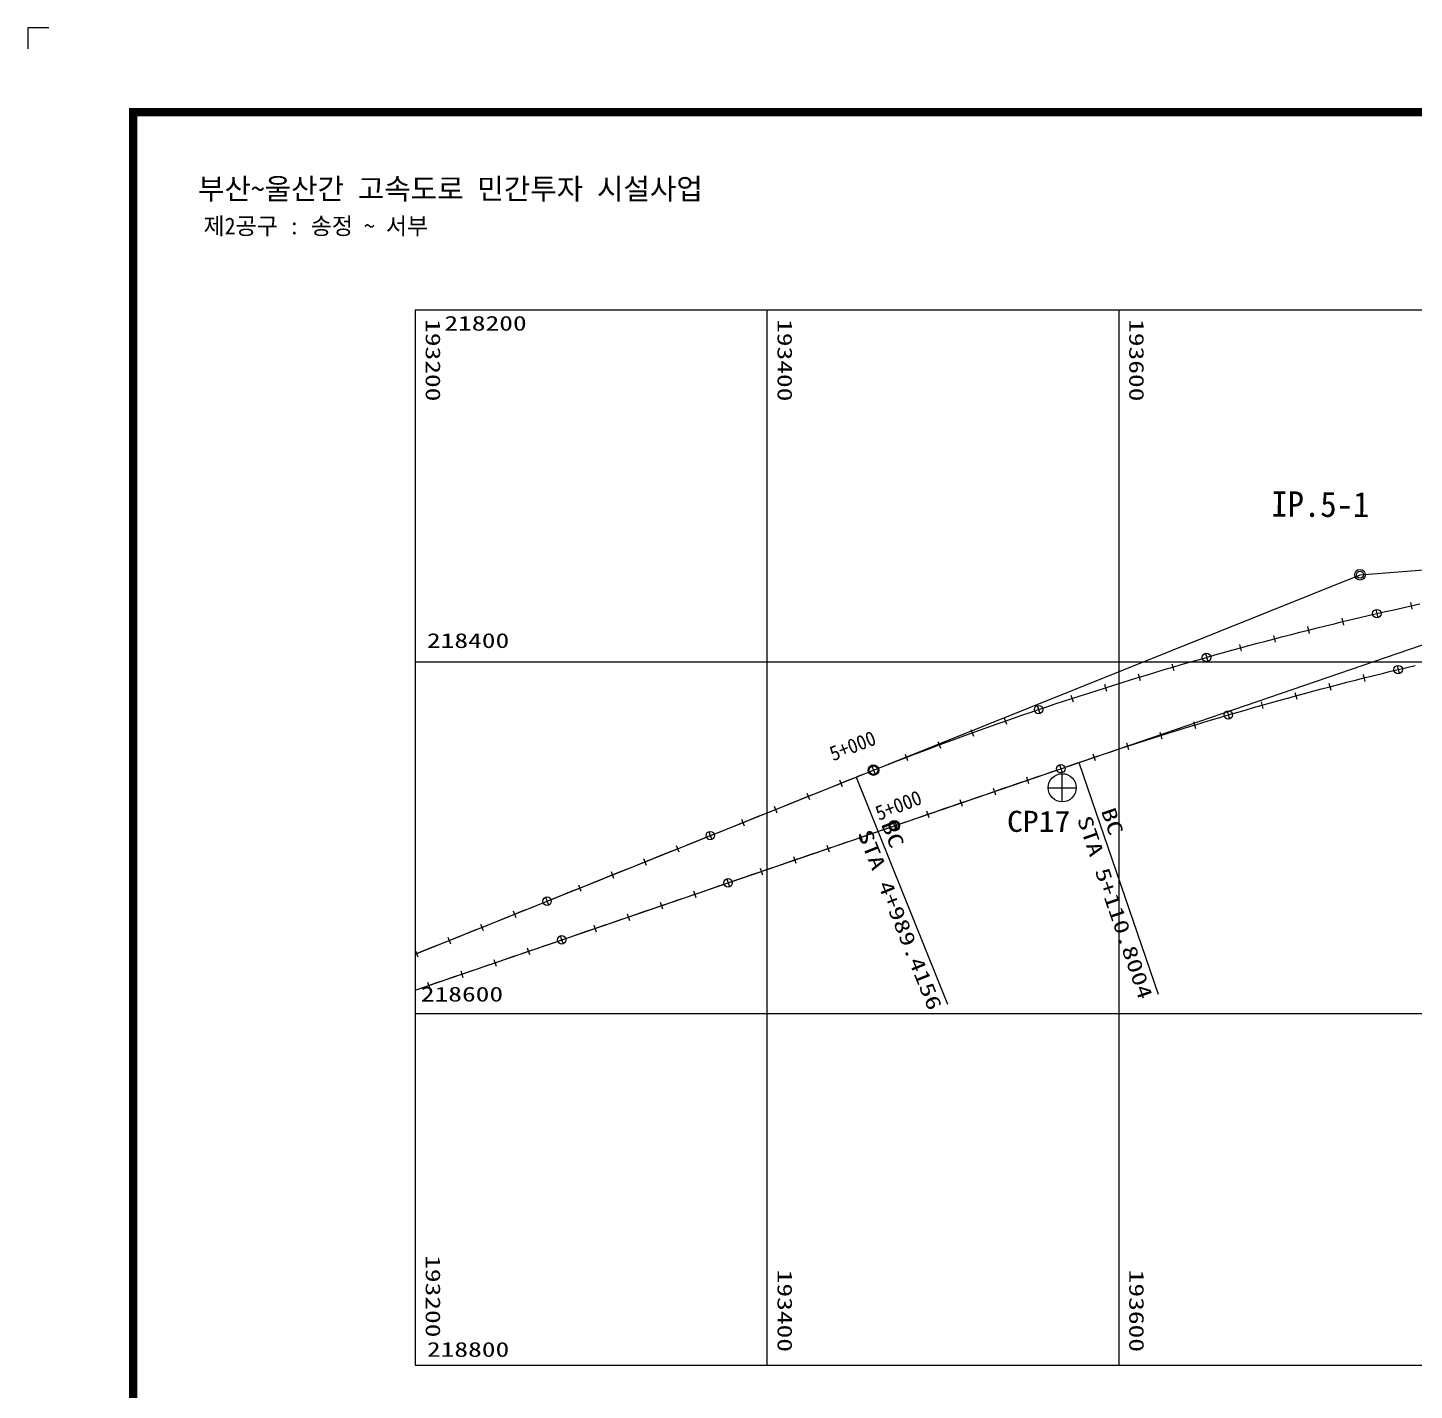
# Model space of a CAD drawing. Header units: millimetres. Extents: x 5421 to 6262, y 922 to 1516.
# Drawn here: x 5420.9 to 5749.3, y 1192.9 to 1515.7 of the extents above; entities that cross this region are included whole.
import ezdxf
from ezdxf.enums import TextEntityAlignment as Align

# ---------------------------------------------------------------- set-up
doc = ezdxf.new("R2010")
doc.units = ezdxf.units.MM
for name, color, linetype in [('CA-ALGN-CNTL', 2, 'Continuous'), ('CA-ALGN-IPLN', 1, 'Continuous'), ('CA-ALGN-IPSM', 2, 'Continuous'), ('CA-ALGN-STSM', 2, 'Continuous'), ('CA-ALGN-TEXT', 3, 'Continuous'), ('CA-LEAL', 1, 'Continuous'), ('CA-LEAT', 3, 'Continuous'), ('CV-GRID-LINE', 1, 'Continuous'), ('CV-GRID-TEXT', 4, 'Continuous'), ('CV-SURV-SYMB', 3, 'Continuous'), ('CV-SURV-TEXT', 3, 'Continuous'), ('CX-BORD', 3, 'Continuous'), ('CX-BORD-LIN1', 4, 'Continuous'), ('CX-BORD-LIN2', 3, 'Continuous'), ('CX-BORD-TEX2', 7, 'Continuous'), ('CX-BORD-TEX3', 6, 'Continuous'), ('CX-MISC', 2, 'Continuous')]:
    doc.layers.add(name, color=color, linetype=linetype)
doc.styles.add('RP2', font='DotumChe.ttf')
doc.styles.add('SEKO', font='DotumChe.ttf')
doc.styles.add('TB_TEXT', font='DotumChe.ttf')
doc.styles.add('TB_WBTXT', font='H2GTRE.TTF')
doc.styles.add('TB_WMTXT', font='DotumChe.ttf')

# ---------------------------------------------------------------- blocks, each defined once
blk = doc.blocks.new('CXBLKA1-KHCA')
at = {"layer": 'CX-BORD-LIN1', "const_width": 2}
blk.add_lwpolyline([(796, 0), (0, 0), (0, 554), (796, 554)], close=True, dxfattribs=at)
at = {"layer": 'CX-MISC'}
blk.add_lwpolyline([(-20, 574), (-25, 574), (-25, 569)], dxfattribs=at)
at = {"layer": 'CX-BORD-LIN1', "style": 'TB_TEXT'}
for tag, height, p in [('TR_RNUM4', 3, (285.11, 26.64)), ('TR_RDAT4', 3.5, (317.5, 27)), ('TR_DGN4', 3.5, (459.12, 27)), ('TR_CHK4', 3.5, (499.12, 27)), ('TR_APP4', 3.5, (539.12, 27)), ('TR_RNUM3', 3, (285.11, 20.64)), ('TR_RDAT3', 3.5, (317.5, 21)), ('TR_DGN3', 3.5, (459.12, 21)), ('TR_CHK3', 3.5, (499.12, 21)), ('TR_APP3', 3.5, (539.12, 21)), ('TR_RDAT2', 3.5, (317.5, 15)), ('TR_DGN2', 3.5, (459.12, 15)), ('TR_CHK2', 3.5, (499.12, 15)), ('TR_APP2', 3.5, (539.12, 15)), ('TR_RNUM2', 3, (285.11, 14.64)), ('TR_RNUM1', 3, (285.11, 8.64)), ('TR_RDAT1', 3.5, (317.5, 9)), ('TR_DGN1', 3.5, (459.12, 9)), ('TR_CHK1', 3.5, (499.12, 9)), ('TR_APP1', 3.5, (539.12, 9))]:
    blk.add_attdef(tag, text='', height=height, dxfattribs=at).set_placement(p, align=Align.MIDDLE_CENTER)
for tag, p in [('TR_RCON4', (342.3, 27)), ('TR_RCON3', (342.3, 21)), ('TR_RCON2', (342.3, 15)), ('TR_RCON1', (342.3, 9))]:
    blk.add_attdef(tag, text='', height=3.5, dxfattribs=at).set_placement(p, align=Align.MIDDLE_LEFT)
at = {"layer": 'CX-BORD-LIN2', "style": 'TB_TEXT'}
blk.add_attdef('TD_VERSION', text='', height=3, rotation=90, dxfattribs=at).set_placement((800.5, 48.01), align=Align.MIDDLE_CENTER)
at = {"layer": 'CX-BORD-TEX2', "style": 'TB_WMTXT'}
for tag, height, p in [('TB_CNAME', 5, (15.34, 531.83)), ('TB_CSCOP', 4, (16.63, 523.83))]:
    blk.add_attdef(tag, text='', height=height, dxfattribs=at).set_placement(p, align=Align.BOTTOM_LEFT)
at = {"layer": 'CX-BORD-TEX2', "style": 'TB_WBTXT'}
for tag, height, p in [('TB_MTITIL', 10, (398, 533.33)), ('TB_STITL', 7, (398, 518.33))]:
    blk.add_attdef(tag, text='', height=height, dxfattribs=at).set_placement(p, align=Align.MIDDLE_CENTER)
at = {"layer": 'CX-BORD-TEX3', "style": 'TB_TEXT'}
for tag, height, p in [('TD_DCOMP', 4.5, (217.5, 25)), ('TD_CSECT', 4.5, (611, 25)), ('TD_CDIST', 4.5, (656, 25)), ('TD_DNAME_TOP', 4.5, (755, 25)), ('TD_DNAME_MAIN', 4.5, (755, 19.01)), ('TD_CCOMP', 4.5, (217.5, 15)), ('TD_HSCAL', 4.5, (626.7, 15.24)), ('TD_VSCAL', 4.5, (655.78, 15.24)), ('TD_DNAME_BOT', 3, (755, 13.65)), ('TD_CNAME', 5, (65, 5.75)), ('TD_FIELD', 4.5, (182.5, 5.53)), ('TD_CSTEP', 4.5, (253.24, 5.53)), ('TD_DWGCODE', 4.5, (641, 5.39)), ('TD_DWGNO', 4.5, (755, 5.39))]:
    blk.add_attdef(tag, text='', height=height, dxfattribs=at).set_placement(p, align=Align.MIDDLE_CENTER)

msp = doc.modelspace()

# ---------------------------------------------------------------- linework, layer by layer
at = {"layer": 'CA-ALGN-CNTL'}
for points in [[(5512.64, 1296.26), (5512.95, 1296.38), (5514.88, 1297.16), (5516.81, 1297.94), (5518.75, 1298.71), (5520.68, 1299.49), (5522.61, 1300.27), (5524.55, 1301.04), (5526.48, 1301.82), (5528.41, 1302.59), (5530.35, 1303.37), (5532.28, 1304.15), (5534.21, 1304.92), (5536.15, 1305.7), (5538.08, 1306.47), (5540.01, 1307.25), (5541.95, 1308.03), (5543.88, 1308.8), (5545.81, 1309.58), (5547.75, 1310.36), (5549.68, 1311.13), (5551.61, 1311.91), (5553.55, 1312.68), (5555.48, 1313.46), (5557.41, 1314.24), (5559.35, 1315.01), (5561.28, 1315.79), (5563.21, 1316.57), (5565.15, 1317.34), (5567.08, 1318.12), (5569.01, 1318.89), (5570.95, 1319.67), (5572.88, 1320.45), (5574.81, 1321.22), (5576.75, 1322), (5578.68, 1322.77), (5580.61, 1323.55), (5582.55, 1324.33), (5584.48, 1325.1), (5586.41, 1325.88), (5588.35, 1326.66), (5590.28, 1327.43), (5592.21, 1328.21), (5594.15, 1328.98), (5596.08, 1329.76), (5598.01, 1330.54), (5599.95, 1331.31), (5601.88, 1332.09), (5603.81, 1332.86), (5605.75, 1333.64), (5607.68, 1334.42), (5609.61, 1335.19), (5611.55, 1335.97), (5613.48, 1336.75), (5615.41, 1337.52), (5617.12, 1338.21), (5617.35, 1338.3), (5619.28, 1339.07), (5621.22, 1339.84), (5623.16, 1340.6), (5625.1, 1341.36), (5627.04, 1342.12), (5628.98, 1342.86), (5630.93, 1343.61), (5632.88, 1344.35), (5634.83, 1345.08), (5636.78, 1345.81), (5638.73, 1346.54), (5640.69, 1347.26), (5642.64, 1347.97), (5644.6, 1348.68), (5646.56, 1349.39), (5648.52, 1350.09), (5650.49, 1350.78), (5652.45, 1351.47), (5654.42, 1352.16), (5656.39, 1352.84), (5658.36, 1353.51), (5660.33, 1354.18), (5662.31, 1354.85), (5664.28, 1355.51), (5666.26, 1356.17), (5668.24, 1356.82), (5670.22, 1357.46), (5672.2, 1358.1), (5674.19, 1358.74), (5676.17, 1359.37), (5678.16, 1360), (5680.15, 1360.62), (5682.14, 1361.23), (5684.13, 1361.85), (5686.12, 1362.45), (5688.12, 1363.05), (5690.11, 1363.65), (5692.11, 1364.24), (5694.11, 1364.83), (5696.11, 1365.41), (5698.11, 1365.98), (5700.12, 1366.55), (5702.12, 1367.12), (5704.13, 1367.68), (5706.14, 1368.24), (5708.15, 1368.79), (5710.16, 1369.34), (5712.17, 1369.88), (5714.18, 1370.41), (5716.2, 1370.94), (5718.21, 1371.47), (5720.23, 1371.99), (5722.25, 1372.51), (5724.27, 1373.02), (5726.29, 1373.52), (5728.31, 1374.02), (5730.33, 1374.52), (5732.36, 1375.01), (5734.38, 1375.5), (5736.41, 1375.98), (5738.44, 1376.45), (5740.47, 1376.92), (5742.5, 1377.39), (5744.53, 1377.85), (5746.56, 1378.3), (5748.6, 1378.75), (5750.63, 1379.2)], [(5512.64, 1287.73), (5513.85, 1288.14), (5515.82, 1288.81), (5517.79, 1289.49), (5519.76, 1290.17), (5521.73, 1290.84), (5523.7, 1291.52), (5525.67, 1292.19), (5527.64, 1292.87), (5529.61, 1293.55), (5531.58, 1294.22), (5533.55, 1294.9), (5535.52, 1295.57), (5537.49, 1296.25), (5539.46, 1296.93), (5541.44, 1297.6), (5543.41, 1298.28), (5545.38, 1298.95), (5547.35, 1299.63), (5549.32, 1300.3), (5551.29, 1300.98), (5553.26, 1301.66), (5555.23, 1302.33), (5557.2, 1303.01), (5559.17, 1303.68), (5561.14, 1304.36), (5563.11, 1305.04), (5565.08, 1305.71), (5567.05, 1306.39), (5569.02, 1307.06), (5571, 1307.74), (5572.97, 1308.42), (5574.94, 1309.09), (5576.91, 1309.77), (5578.88, 1310.44), (5580.85, 1311.12), (5582.82, 1311.79), (5584.79, 1312.47), (5586.76, 1313.15), (5588.73, 1313.82), (5590.7, 1314.5), (5592.67, 1315.17), (5594.64, 1315.85), (5596.61, 1316.53), (5598.58, 1317.2), (5600.56, 1317.88), (5602.53, 1318.55), (5604.5, 1319.23), (5606.47, 1319.91), (5608.44, 1320.58), (5610.41, 1321.26), (5612.38, 1321.93), (5614.35, 1322.61), (5616.32, 1323.28), (5618.29, 1323.96), (5620.26, 1324.64), (5622.23, 1325.31), (5624.2, 1325.99), (5626.17, 1326.66), (5628.14, 1327.34), (5630.11, 1328.02), (5632.09, 1328.69), (5634.06, 1329.37), (5636.03, 1330.04), (5638, 1330.72), (5639.97, 1331.4), (5641.94, 1332.07), (5643.91, 1332.75), (5645.88, 1333.42), (5647.85, 1334.1), (5649.82, 1334.77), (5651.79, 1335.45), (5653.76, 1336.13), (5655.73, 1336.8), (5657.7, 1337.48), (5659.67, 1338.15), (5661.65, 1338.83), (5663.62, 1339.51), (5665.59, 1340.18), (5667.56, 1340.86), (5669.53, 1341.53), (5669.84, 1341.64), (5671.5, 1342.21), (5673.47, 1342.88), (5675.45, 1343.54), (5677.42, 1344.2), (5679.4, 1344.86), (5681.38, 1345.51), (5683.36, 1346.15), (5685.34, 1346.79), (5687.33, 1347.42), (5689.31, 1348.05), (5691.3, 1348.68), (5693.29, 1349.3), (5695.28, 1349.91), (5697.27, 1350.52), (5699.27, 1351.13), (5701.26, 1351.73), (5703.26, 1352.32), (5705.26, 1352.91), (5707.26, 1353.5), (5709.26, 1354.08), (5711.26, 1354.65), (5713.26, 1355.22), (5715.27, 1355.79), (5717.28, 1356.35), (5719.28, 1356.9), (5721.29, 1357.45), (5723.3, 1358), (5725.32, 1358.54), (5727.33, 1359.07), (5729.34, 1359.6), (5731.36, 1360.12), (5733.38, 1360.64), (5735.4, 1361.16), (5737.42, 1361.67), (5739.44, 1362.17), (5741.46, 1362.67), (5743.48, 1363.17), (5745.51, 1363.66), (5747.54, 1364.14), (5749.56, 1364.62)]]:
    msp.add_lwpolyline(points, dxfattribs=at)
at = {"layer": 'CA-ALGN-IPLN', "linetype": 'Continuous'}
for p, q in [((5736.48, 1386.13), (6153.03, 1417.64)), ((5512.64, 1296.26), (5736.48, 1386.13)), ((5512.64, 1287.73), (5766.73, 1374.87))]:
    msp.add_line(p, q, dxfattribs=at)
at = {"layer": 'CA-ALGN-IPSM', "linetype": 'Continuous'}
for radius in [1.25, 0.833]:
    msp.add_circle((5736.48, 1386.13), radius, dxfattribs=at)
at = {"layer": 'CA-ALGN-STSM', "linetype": 'Continuous'}
for p, q in [((5740.24, 1377.9), (5740.69, 1375.95)), ((5748.42, 1379.57), (5748.78, 1377.94)), ((5724.06, 1373.83), (5724.47, 1372.21)), ((5732.16, 1375.82), (5732.55, 1374.2)), ((5715.98, 1371.75), (5716.41, 1370.14)), ((5699.84, 1367.52), (5700.39, 1365.59)), ((5707.93, 1369.59), (5708.36, 1367.99)), ((5691.88, 1365.04), (5692.35, 1363.44)), ((5745.28, 1364.63), (5745.74, 1362.68)), ((5675.92, 1360.17), (5676.42, 1358.58)), ((5683.89, 1362.64), (5684.37, 1361.05)), ((5729.13, 1360.41), (5729.56, 1358.79)), ((5737.21, 1362.48), (5737.62, 1360.86)), ((5667.98, 1357.61), (5668.5, 1356.02)), ((5721.07, 1358.25), (5721.51, 1356.65)), ((5660.01, 1355.13), (5660.65, 1353.24)), ((5704.97, 1353.87), (5705.54, 1351.95)), ((5713.04, 1356.02), (5713.49, 1354.42)), ((5652.18, 1352.26), (5652.73, 1350.69)), ((5697.03, 1351.32), (5697.52, 1349.73)), ((5644.32, 1349.46), (5644.89, 1347.9)), ((5689.06, 1348.85), (5689.56, 1347.26)), ((5628.69, 1343.64), (5629.28, 1342.09)), ((5636.49, 1346.59), (5637.07, 1345.03)), ((5673.21, 1343.67), (5673.74, 1342.09)), ((5681.12, 1346.3), (5681.64, 1344.71)), ((5620.85, 1340.77), (5621.59, 1338.91)), ((5665.26, 1341.13), (5665.91, 1339.24)), ((5613.17, 1337.52), (5613.79, 1335.97)), ((5657.43, 1338.27), (5657.97, 1336.69)), ((5605.44, 1334.41), (5606.06, 1332.87)), ((5649.55, 1335.56), (5650.09, 1333.99)), ((5597.7, 1331.31), (5598.32, 1329.76)), ((5641.67, 1332.86), (5642.21, 1331.28)), ((5589.97, 1328.21), (5590.59, 1326.66)), ((5625.85, 1327.61), (5626.5, 1325.72)), ((5633.79, 1330.16), (5634.33, 1328.58)), ((5582.18, 1325.25), (5582.92, 1323.4)), ((5618.02, 1324.75), (5618.56, 1323.17)), ((5574.5, 1322), (5575.12, 1320.45)), ((5610.14, 1322.05), (5610.68, 1320.47)), ((5566.77, 1318.89), (5567.39, 1317.34)), ((5602.26, 1319.34), (5602.8, 1317.77)), ((5559.04, 1315.79), (5559.66, 1314.24)), ((5586.44, 1314.09), (5587.08, 1312.2)), ((5594.37, 1316.64), (5594.91, 1315.06)), ((5551.3, 1312.68), (5551.92, 1311.13)), ((5578.61, 1311.23), (5579.15, 1309.65)), ((5543.51, 1309.73), (5544.25, 1307.88)), ((5570.72, 1308.53), (5571.27, 1306.95)), ((5535.84, 1306.47), (5536.46, 1304.93)), ((5562.84, 1305.82), (5563.38, 1304.25)), ((5528.1, 1303.37), (5528.72, 1301.82)), ((5554.96, 1303.12), (5555.5, 1301.54)), ((5520.37, 1300.26), (5520.99, 1298.72)), ((5539.19, 1297.71), (5539.74, 1296.14)), ((5547.02, 1300.57), (5547.67, 1298.68)), ((5512.64, 1297.16), (5513.26, 1295.61)), ((5531.31, 1295.01), (5531.85, 1293.43)), ((5523.43, 1292.31), (5523.97, 1290.73)), ((5515.55, 1289.6), (5516.09, 1288.03))]:
    msp.add_line(p, q, dxfattribs=at)
for centre, radius in [((5740.47, 1376.92), 1), ((5700.12, 1366.55), 1), ((5745.51, 1363.66), 1), ((5660.33, 1354.18), 1), ((5705.26, 1352.91), 1), ((5621.22, 1339.84), 1.25), ((5621.22, 1339.84), 1), ((5665.59, 1340.18), 1), ((5626.17, 1326.66), 1.25), ((5626.17, 1326.66), 1), ((5582.55, 1324.33), 1), ((5586.76, 1313.15), 1), ((5543.88, 1308.8), 1), ((5547.35, 1299.63), 1)]:
    msp.add_circle(centre, radius, dxfattribs=at)
at = {"layer": 'CA-LEAL', "linetype": 'Continuous'}
for p, q in [((5669.84, 1341.64), (5688.66, 1286.78)), ((5617.12, 1338.21), (5638.73, 1284.38))]:
    msp.add_line(p, q, dxfattribs=at)
at = {"layer": 'CV-GRID-LINE', "linetype": 'Continuous'}
for p, q in [((5512.64, 1448.87), (5512.64, 1407.2)), ((5512.64, 1448.87), (5554.31, 1448.87)), ((5512.64, 1448.87), (5512.64, 1407.2)), ((5512.64, 1448.87), (5554.31, 1448.87)), ((5554.31, 1448.87), (5595.98, 1448.87)), ((5554.31, 1448.87), (5595.98, 1448.87)), ((5595.98, 1448.87), (5595.98, 1407.2)), ((5595.98, 1448.87), (5637.64, 1448.87)), ((5595.98, 1448.87), (5595.98, 1407.2)), ((5595.98, 1448.87), (5637.64, 1448.87)), ((5637.64, 1448.87), (5679.31, 1448.87)), ((5637.64, 1448.87), (5679.31, 1448.87)), ((5679.31, 1448.87), (5679.31, 1407.2)), ((5679.31, 1448.87), (5720.98, 1448.87)), ((5679.31, 1448.87), (5679.31, 1407.2)), ((5679.31, 1448.87), (5720.98, 1448.87)), ((5720.98, 1448.87), (5762.64, 1448.87)), ((5720.98, 1448.87), (5762.64, 1448.87)), ((5512.64, 1407.2), (5512.64, 1365.53)), ((5512.64, 1407.2), (5512.64, 1365.53)), ((5595.98, 1407.2), (5595.98, 1365.53)), ((5595.98, 1407.2), (5595.98, 1365.53)), ((5679.31, 1407.2), (5679.31, 1365.53)), ((5679.31, 1407.2), (5679.31, 1365.53)), ((5512.64, 1365.53), (5512.64, 1323.87)), ((5512.64, 1365.53), (5554.31, 1365.53)), ((5512.64, 1365.53), (5512.64, 1323.87)), ((5512.64, 1365.53), (5554.31, 1365.53)), ((5554.31, 1365.53), (5595.98, 1365.53)), ((5554.31, 1365.53), (5595.98, 1365.53)), ((5595.98, 1365.53), (5595.98, 1323.87)), ((5595.98, 1365.53), (5637.64, 1365.53)), ((5595.98, 1365.53), (5595.98, 1323.87)), ((5595.98, 1365.53), (5637.64, 1365.53)), ((5637.64, 1365.53), (5679.31, 1365.53)), ((5637.64, 1365.53), (5679.31, 1365.53)), ((5679.31, 1365.53), (5679.31, 1323.87)), ((5679.31, 1365.53), (5720.98, 1365.53)), ((5679.31, 1365.53), (5679.31, 1323.87)), ((5679.31, 1365.53), (5720.98, 1365.53)), ((5720.98, 1365.53), (5762.64, 1365.53)), ((5720.98, 1365.53), (5762.64, 1365.53)), ((5512.64, 1323.87), (5512.64, 1282.2)), ((5512.64, 1323.87), (5512.64, 1282.2)), ((5595.98, 1323.87), (5595.98, 1282.2)), ((5595.98, 1323.87), (5595.98, 1282.2)), ((5679.31, 1323.87), (5679.31, 1282.2)), ((5512.64, 1282.2), (5512.64, 1240.53)), ((5512.64, 1282.2), (5554.31, 1282.2)), ((5512.64, 1282.2), (5512.64, 1240.53)), ((5512.64, 1282.2), (5554.31, 1282.2)), ((5554.31, 1282.2), (5595.98, 1282.2)), ((5554.31, 1282.2), (5595.98, 1282.2)), ((5595.98, 1282.2), (5595.98, 1240.53)), ((5595.98, 1282.2), (5637.64, 1282.2)), ((5595.98, 1282.2), (5595.98, 1240.53)), ((5595.98, 1282.2), (5637.64, 1282.2)), ((5637.64, 1282.2), (5679.31, 1282.2)), ((5637.64, 1282.2), (5679.31, 1282.2)), ((5679.31, 1282.2), (5679.31, 1240.53)), ((5679.31, 1282.2), (5720.98, 1282.2)), ((5679.31, 1282.2), (5679.31, 1240.53)), ((5679.31, 1282.2), (5720.98, 1282.2)), ((5720.98, 1282.2), (5762.64, 1282.2)), ((5720.98, 1282.2), (5762.64, 1282.2)), ((5512.64, 1240.53), (5512.64, 1198.87)), ((5512.64, 1240.53), (5512.64, 1198.87)), ((5595.98, 1240.53), (5595.98, 1198.87)), ((5595.98, 1240.53), (5595.98, 1198.87)), ((5679.31, 1240.53), (5679.31, 1198.87)), ((5679.31, 1240.53), (5679.31, 1198.87)), ((5512.64, 1198.87), (5554.31, 1198.87)), ((5512.64, 1198.87), (5554.31, 1198.87)), ((5554.31, 1198.87), (5595.98, 1198.87)), ((5554.31, 1198.87), (5595.98, 1198.87)), ((5595.98, 1198.87), (5637.64, 1198.87)), ((5595.98, 1198.87), (5637.64, 1198.87)), ((5637.64, 1198.87), (5679.31, 1198.87)), ((5637.64, 1198.87), (5679.31, 1198.87)), ((5679.31, 1198.87), (5720.98, 1198.87)), ((5679.31, 1198.87), (5720.98, 1198.87)), ((5720.98, 1198.87), (5762.64, 1198.87)), ((5720.98, 1198.87), (5762.64, 1198.87))]:
    msp.add_line(p, q, dxfattribs=at)
at = {"layer": 'CV-SURV-SYMB', "linetype": 'Continuous'}
for p, q in [((5665.93, 1332.33), (5665.93, 1339)), ((5662.6, 1335.67), (5669.27, 1335.67)), ((5662.6, 1335.67), (5669.27, 1335.67)), ((5662.6, 1335.67), (5669.27, 1335.67))]:
    msp.add_line(p, q, dxfattribs=at)
msp.add_circle((5665.93, 1335.67), 3.33, dxfattribs=at)
msp.add_circle((5665.93, 1335.67), 3.33, dxfattribs=at)

# ---------------------------------------------------------------- block references
at = {"layer": 'CX-BORD'}
ref = msp.add_blockref('CXBLKA1-KHCA', (5445.86, 941.71), dxfattribs=at)
ref.add_attrib('TB_CNAME', '부산~울산간 고속도로 민간투자 시설사업', dxfattribs={"layer": 'CX-BORD-TEX2', "height": 5, "style": 'TB_WMTXT'}).set_placement((5461.2, 1473.55), align=Align.BOTTOM_LEFT)
ref.add_attrib('TB_CSCOP', '제2공구 : 송정 ~ 서부', dxfattribs={"layer": 'CX-BORD-TEX2', "height": 4, "style": 'TB_WMTXT'}).set_placement((5462.49, 1465.55), align=Align.BOTTOM_LEFT)

# ---------------------------------------------------------------- texts
at = {"layer": 'CA-ALGN-TEXT', "style": 'SEKO'}
for s, height, rotation, p in [('IP.5-1', 6, 359.6619, (5715.42, 1399.9)), ('5+000', 3.5, 21.4617, (5611.65, 1341.92)), ('5+000', 3.5, 21.4617, (5622.51, 1327.82))]:
    msp.add_text(s, height=height, rotation=rotation, dxfattribs=at).set_placement(p)
at = {"layer": 'CA-LEAT', "style": 'RP2'}
for rotation, p, p2 in [(288.9309, (5675.08, 1330.22), (5677.19, 1324.08)), (291.8741, (5622.94, 1327.07), (5625.36, 1321.04))]:
    msp.add_text('BC', height=3.5, rotation=rotation, dxfattribs=at).set_placement(p, p2, align=Align.FIT)
for s, rotation, width, p, p2 in [('STA 5+110.8004', 288.9309, 1.01487, (5669.41, 1328.28), (5684.17, 1285.24)), ('STA 4+989.4156', 291.8741, 1.018657, (5617.37, 1324.84), (5634.32, 1282.61))]:
    msp.add_text(s, height=3.5, rotation=rotation, dxfattribs=dict(at, width=width)).set_placement(p, p2, align=Align.FIT)
at = {"layer": 'CV-GRID-TEXT', "style": 'RP2'}
for s, p, p2 in [('193200', (5515.14, 1446.69), (5515.14, 1427.19)), ('193400', (5598.48, 1446.69), (5598.48, 1427.19)), ('193600', (5681.81, 1446.69), (5681.81, 1427.19)), ('193200', (5515.14, 1224.94), (5515.14, 1205.44)), ('193400', (5598.48, 1221.49), (5598.48, 1201.99)), ('193600', (5681.81, 1221.49), (5681.81, 1201.99))]:
    msp.add_text(s, height=3.5, rotation=270, dxfattribs=at).set_placement(p, p2, align=Align.FIT)
for s, p, p2 in [('218200', (5519.56, 1443.95), (5539.06, 1443.95)), ('218400', (5515.43, 1368.78), (5534.93, 1368.78)), ('218600', (5513.98, 1285.02), (5533.48, 1285.02)), ('218800', (5515.43, 1200.85), (5534.93, 1200.85))]:
    msp.add_text(s, height=3.5, dxfattribs=at).set_placement(p, p2, align=Align.FIT)
at = {"layer": 'CV-SURV-TEXT', "style": 'RP2', "width": 0.797468}
msp.add_text('CP17', height=5, dxfattribs=at).set_placement((5652.86, 1325.21), (5667.86, 1325.21), align=Align.FIT)

doc.saveas('drawing.dxf')
